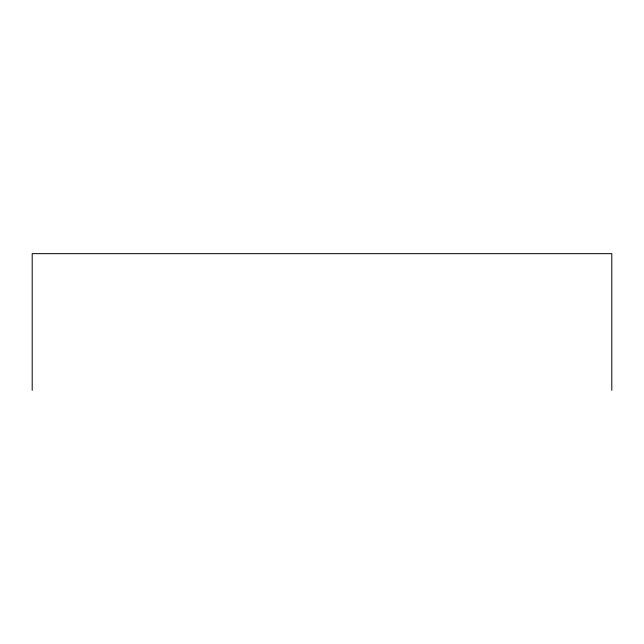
<?xml version="1.0" encoding="UTF-8"?>
<svg xmlns="http://www.w3.org/2000/svg" width="644" height="644" viewBox="0 0 644 644"><rect width="100%" height="100%" fill="white"/><g stroke="black" fill="none" stroke-linecap="round" stroke-linejoin="round"><path stroke-width="0.97" d="M611.8 390.344L611.8 253.656L32.2 253.656L32.2 390.344"/></g></svg>
